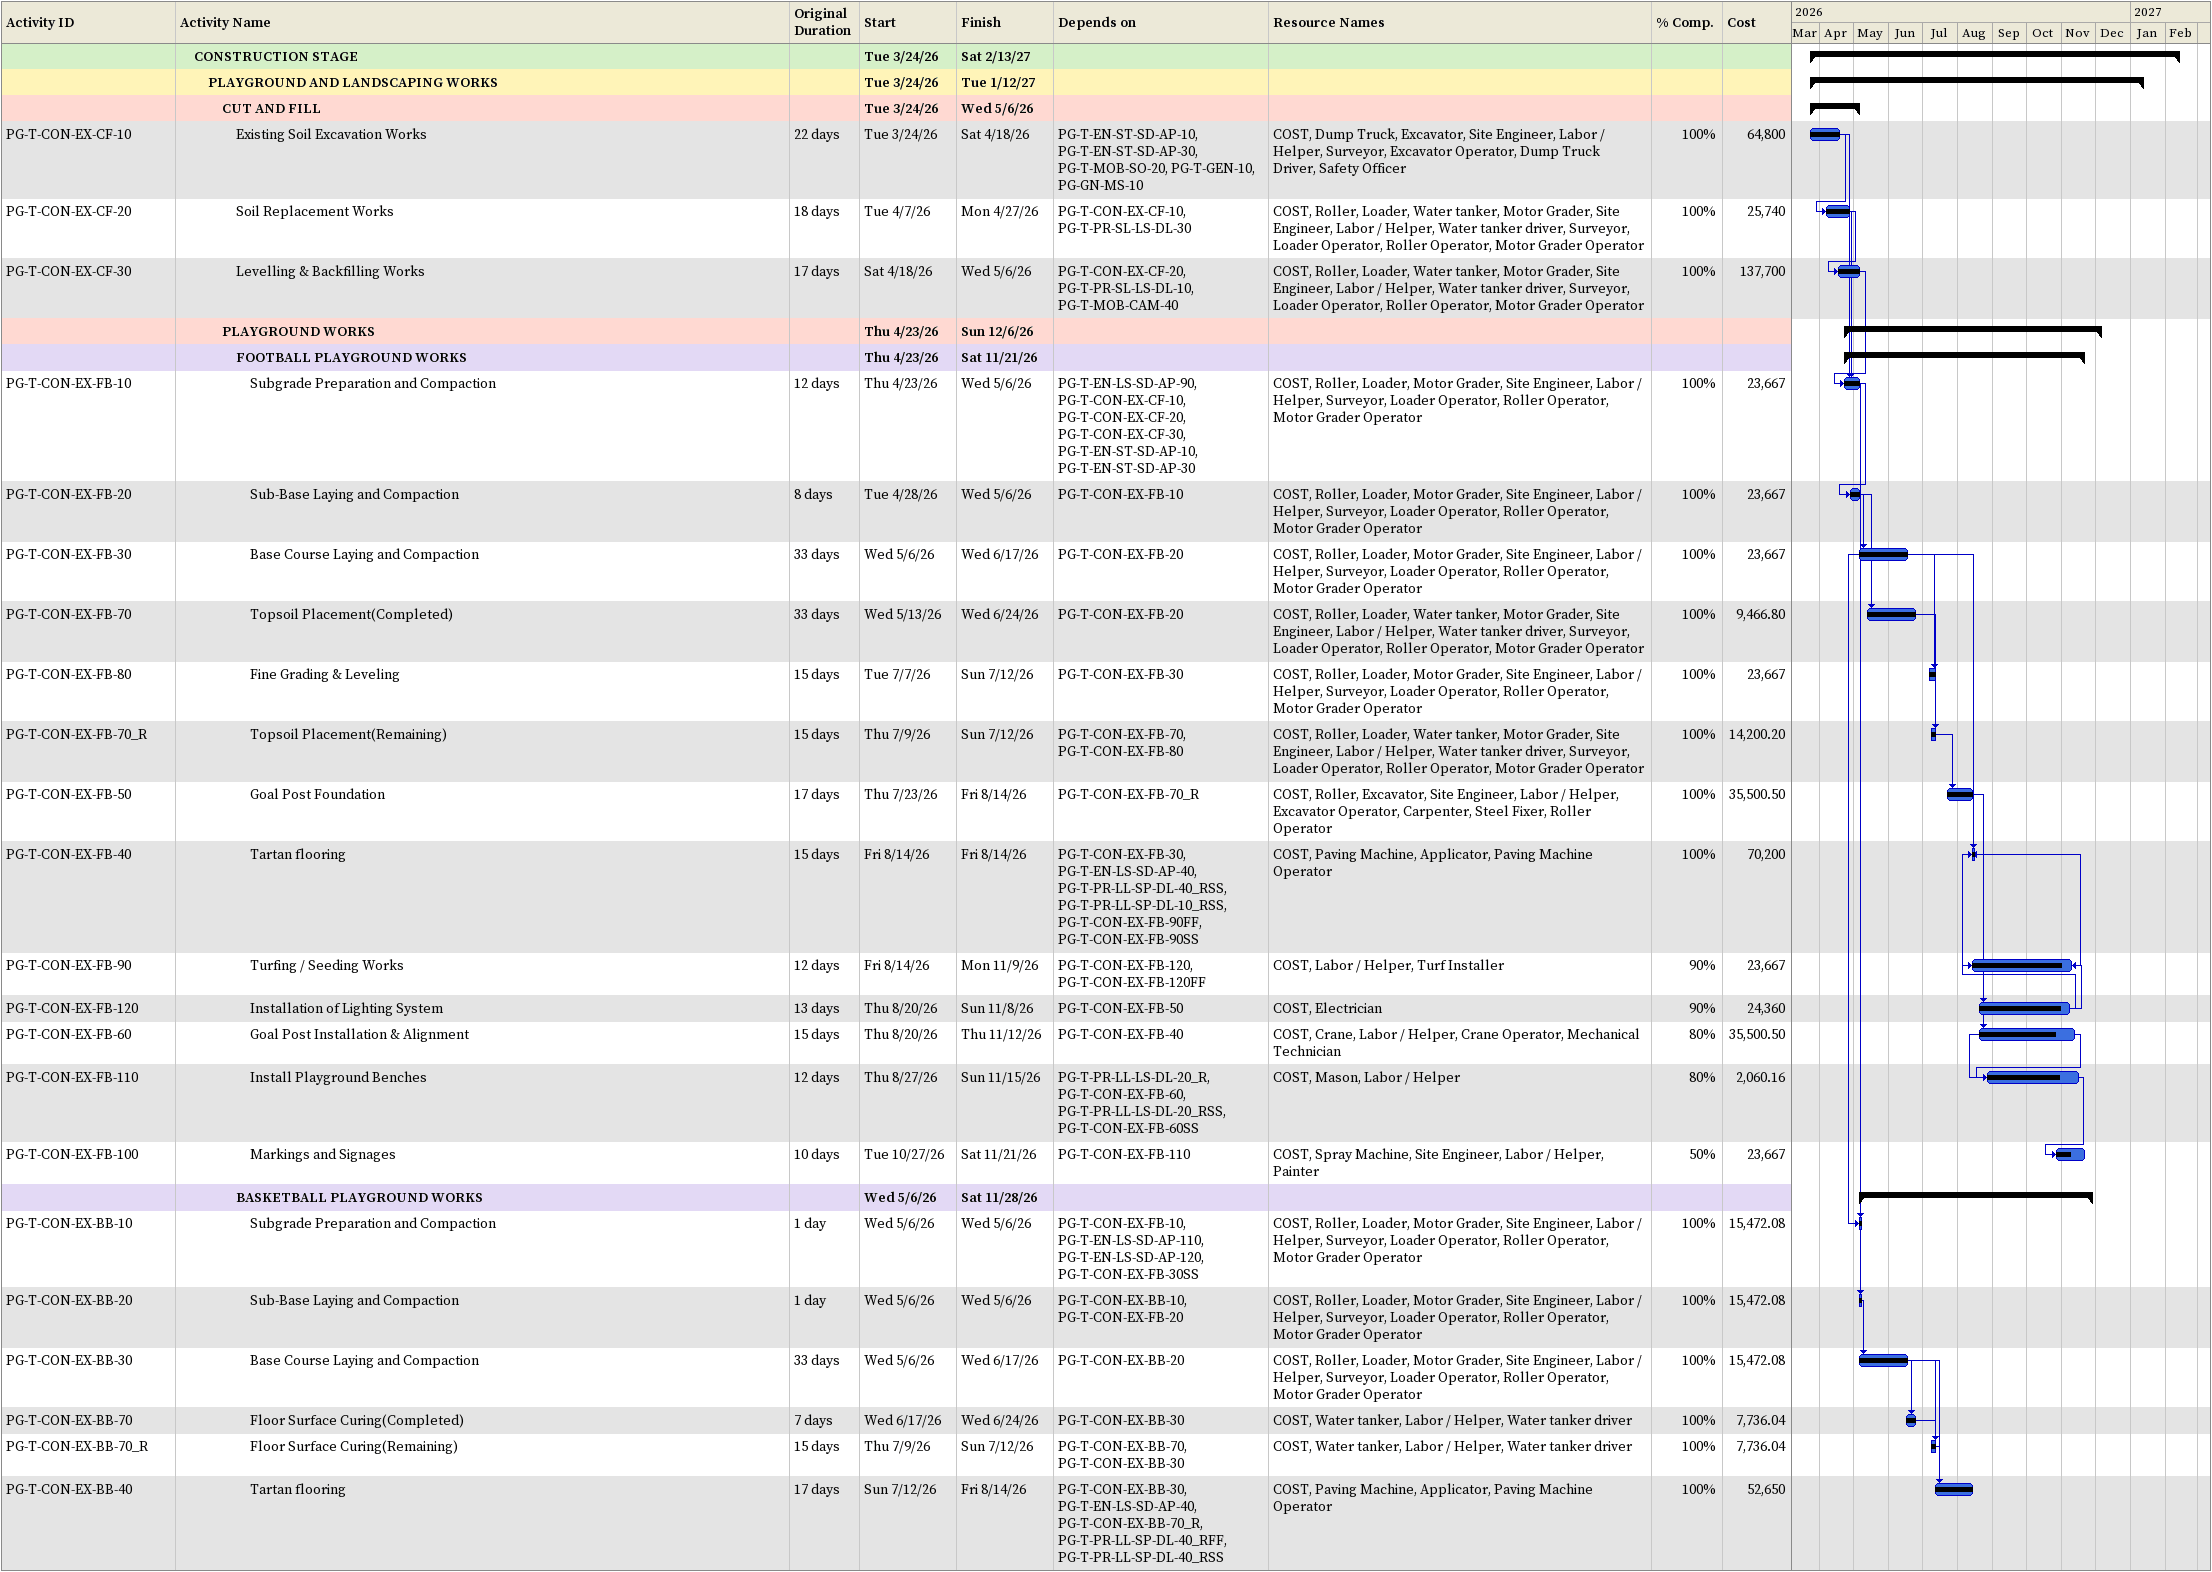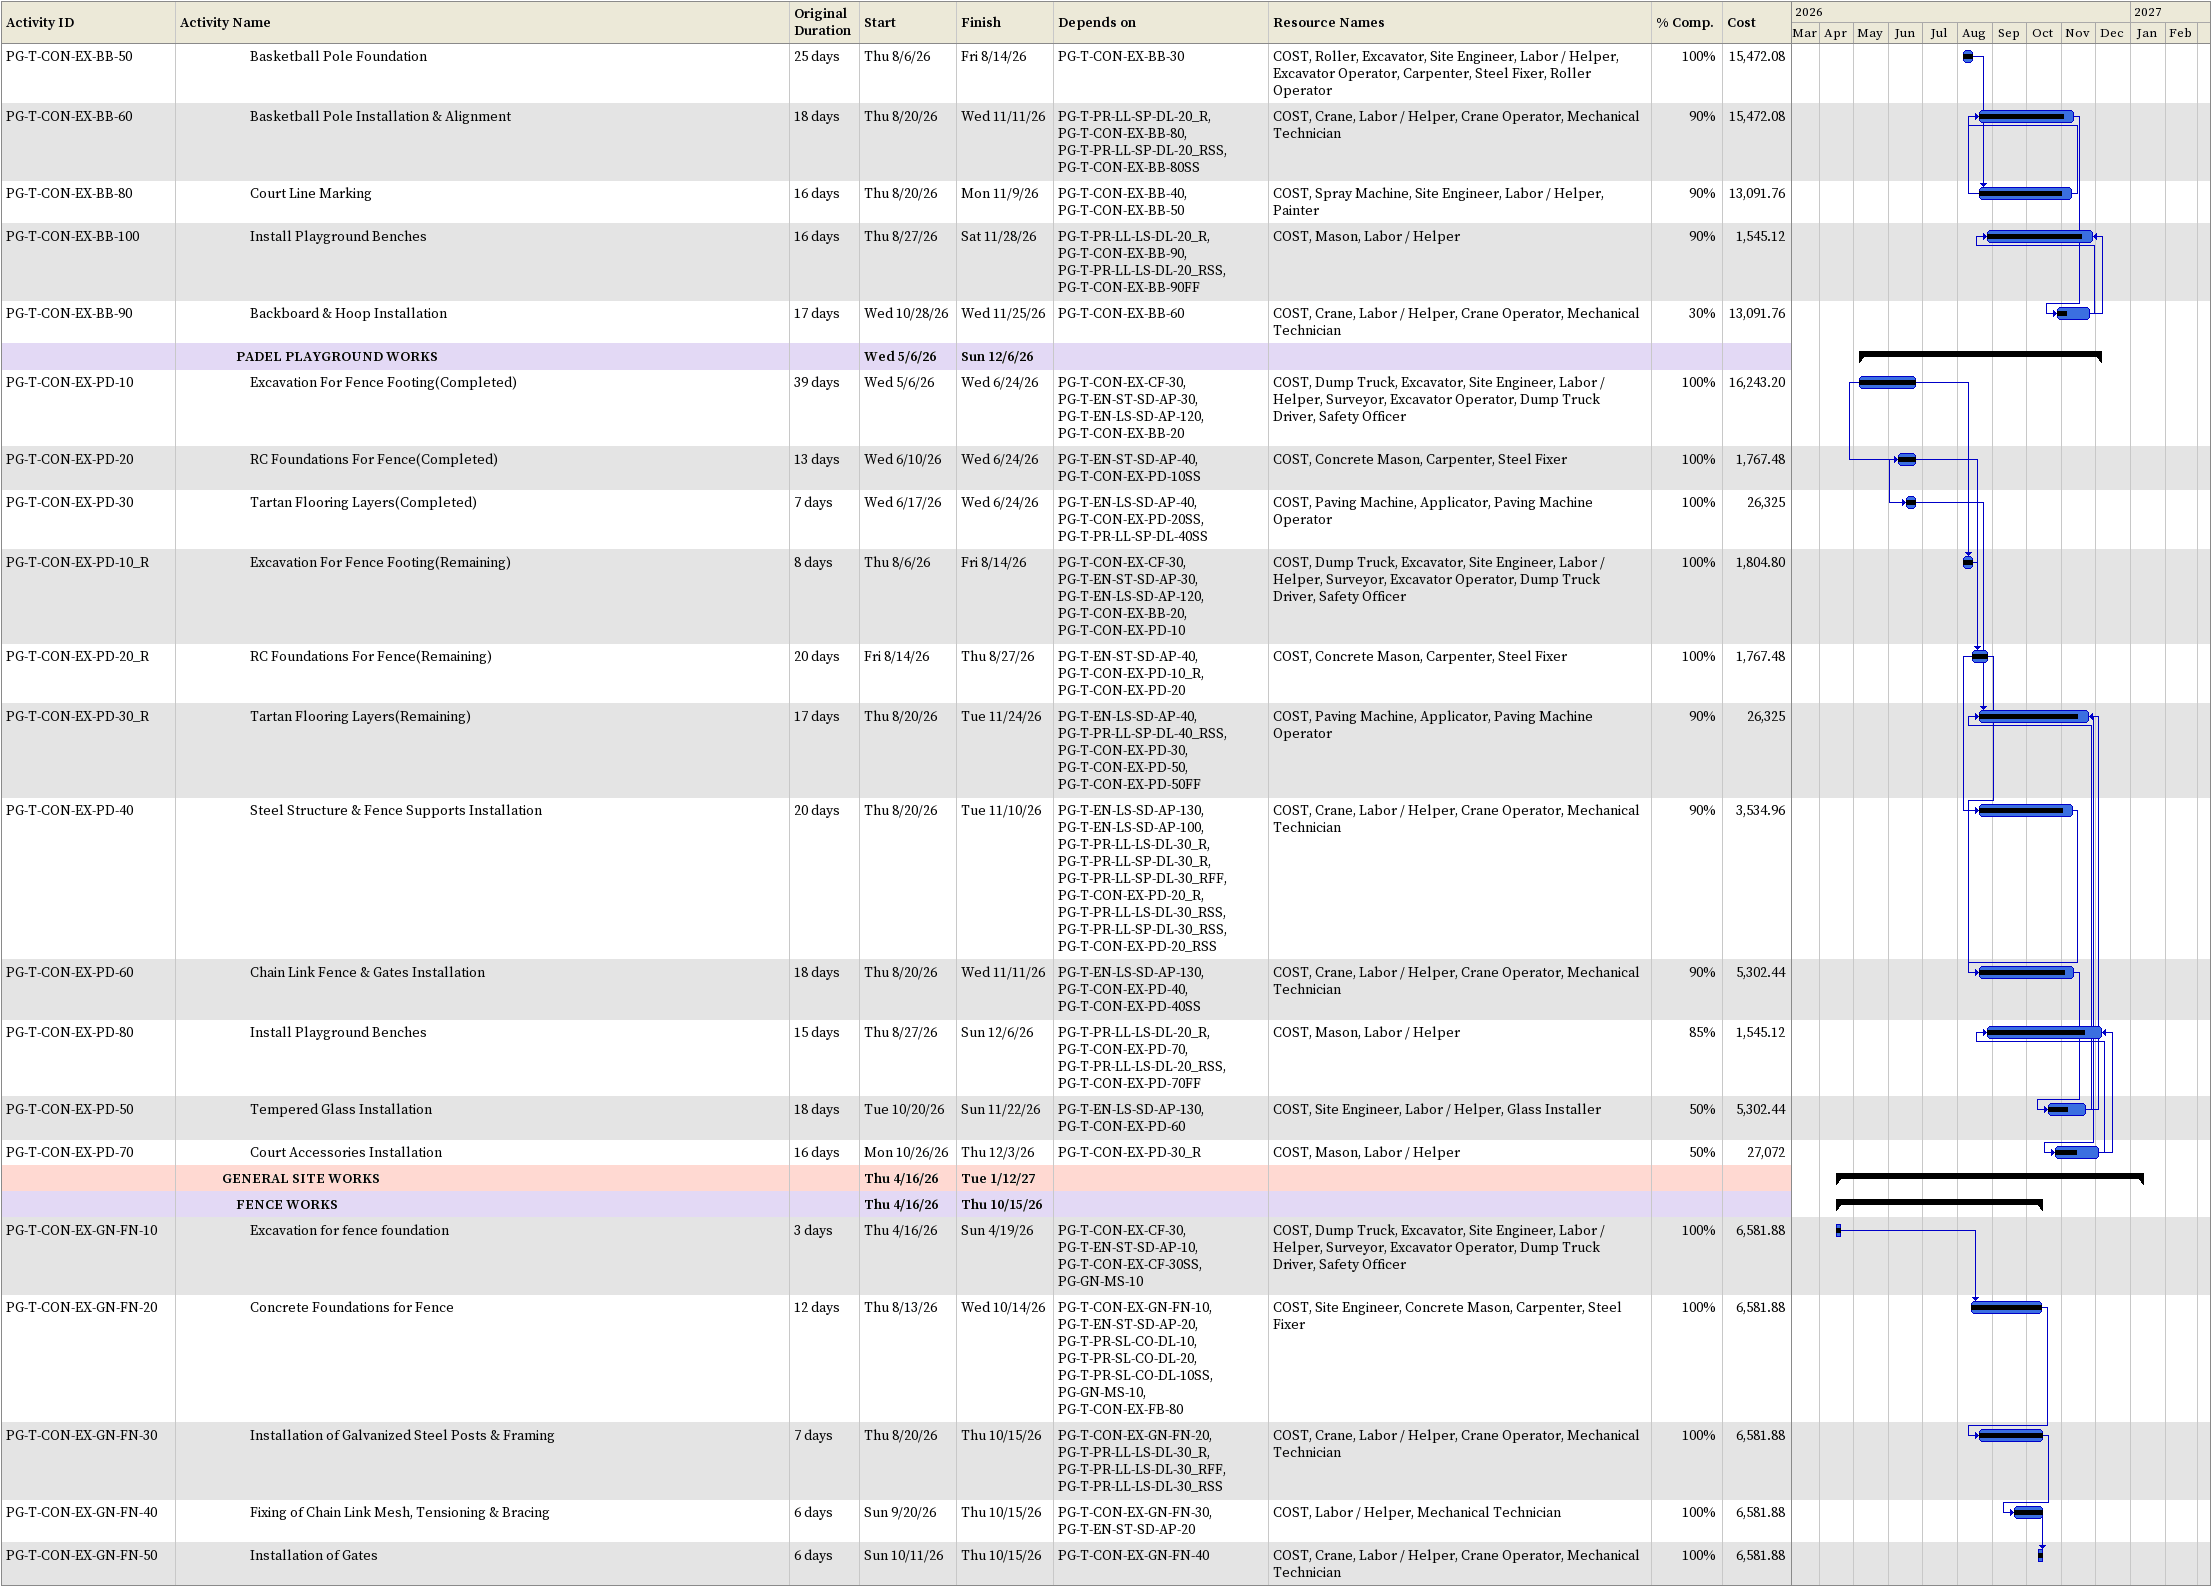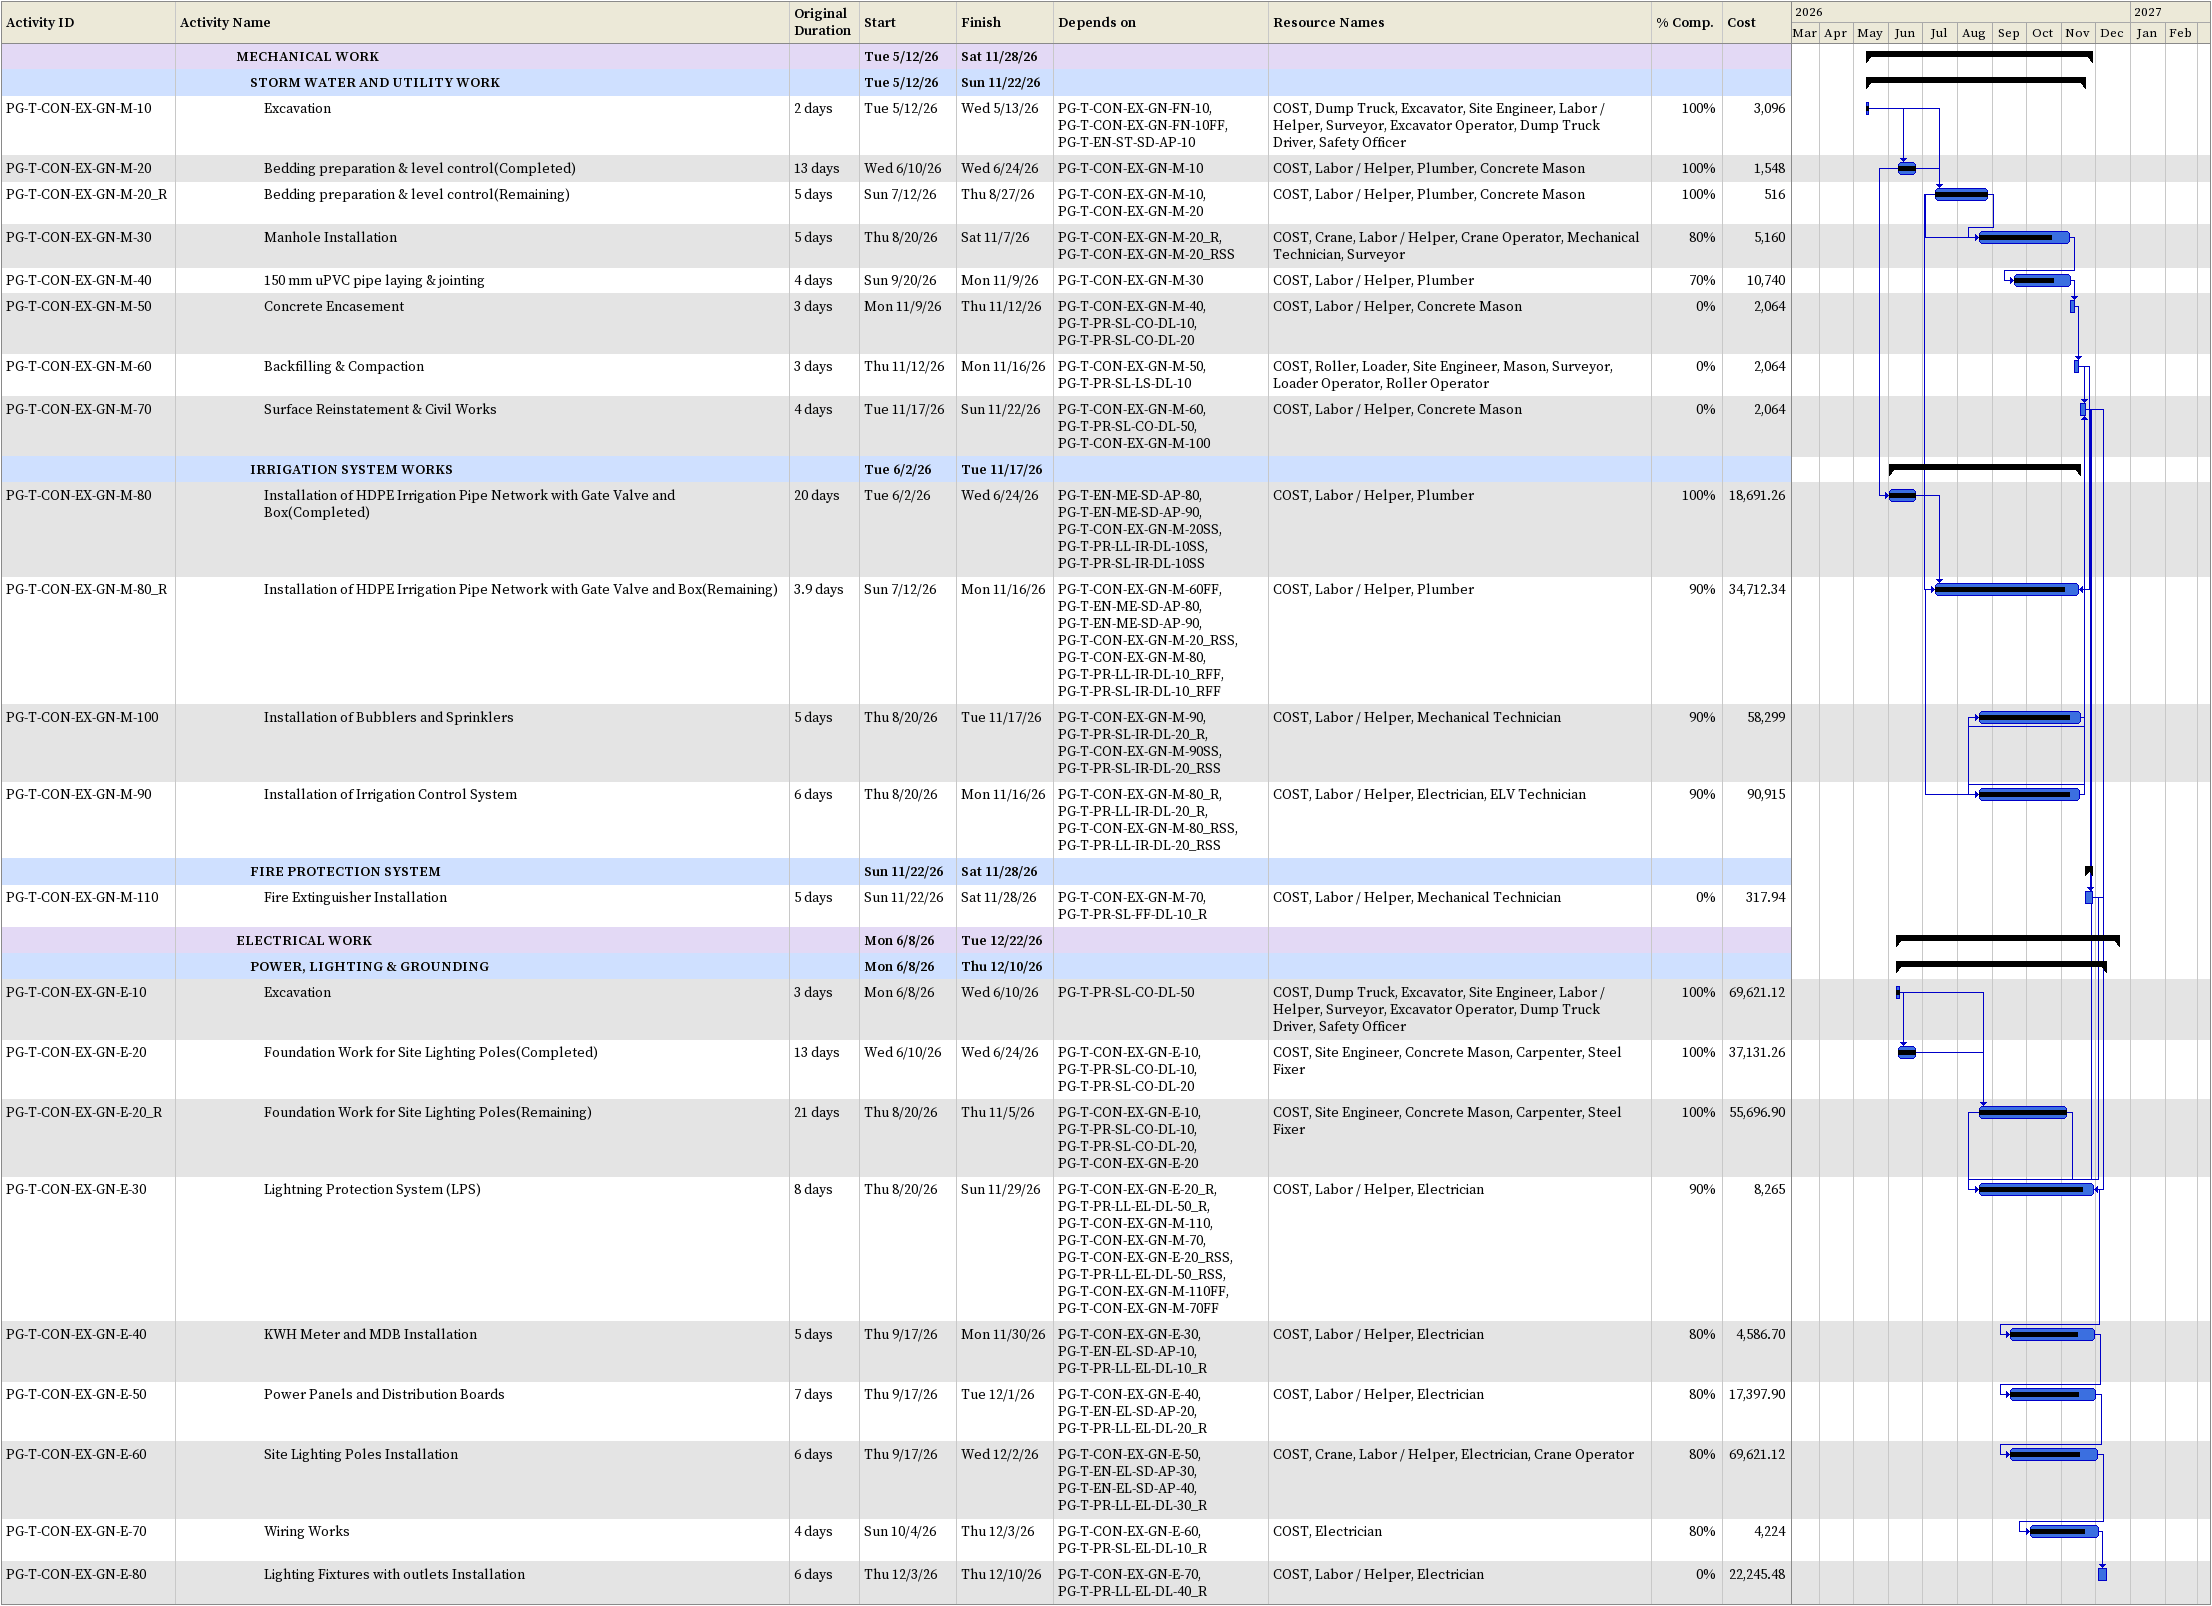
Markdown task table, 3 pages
| ID | Level | Task | Original duration | Start | Finish | Predecessors | Resources | % complete | Cost |
|---|---|---|---|---|---|---|---|---|---|
|  | 2 | **CONSTRUCTION STAGE** |  | 2026-03-24 | 2027-02-13 |  |  |  |  |
|  | 3 | **PLAYGROUND AND LANDSCAPING WORKS** |  | 2026-03-24 | 2027-01-12 |  |  |  |  |
|  | 4 | **CUT AND FILL** |  | 2026-03-24 | 2026-05-06 |  |  |  |  |
| PG-T-CON-EX-CF-10 | 5 | Existing Soil Excavation Works | 22d | 2026-03-24 | 2026-04-18 | PG-T-EN-ST-SD-AP-10, PG-T-EN-ST-SD-AP-30, PG-T-MOB-SO-20, PG-T-GEN-10, PG-GN-MS-10 | COST, Dump Truck, Excavator, Site Engineer, Labor / Helper, Surveyor, Excavator Operator, Dump Truck Driver, Safety Officer | 100 | 64800 |
| PG-T-CON-EX-CF-20 | 5 | Soil Replacement Works | 18d | 2026-04-07 | 2026-04-27 | PG-T-CON-EX-CF-10, PG-T-PR-SL-LS-DL-30 | COST, Roller, Loader, Water tanker, Motor Grader, Site Engineer, Labor / Helper, Water tanker driver, Surveyor, Loader Operator, Roller Operator, Motor Grader Operator | 100 | 25740 |
| PG-T-CON-EX-CF-30 | 5 | Levelling & Backfilling Works | 17d | 2026-04-18 | 2026-05-06 | PG-T-CON-EX-CF-20, PG-T-PR-SL-LS-DL-10, PG-T-MOB-CAM-40 | COST, Roller, Loader, Water tanker, Motor Grader, Site Engineer, Labor / Helper, Water tanker driver, Surveyor, Loader Operator, Roller Operator, Motor Grader Operator | 100 | 137700 |
|  | 4 | **PLAYGROUND WORKS** |  | 2026-04-23 | 2026-12-06 |  |  |  |  |
|  | 5 | **FOOTBALL PLAYGROUND WORKS** |  | 2026-04-23 | 2026-11-21 |  |  |  |  |
| PG-T-CON-EX-FB-10 | 6 | Subgrade Preparation and Compaction | 12d | 2026-04-23 | 2026-05-06 | PG-T-EN-LS-SD-AP-90, PG-T-CON-EX-CF-10, PG-T-CON-EX-CF-20, PG-T-CON-EX-CF-30, PG-T-EN-ST-SD-AP-10, PG-T-EN-ST-SD-AP-30 | COST, Roller, Loader, Motor Grader, Site Engineer, Labor / Helper, Surveyor, Loader Operator, Roller Operator, Motor Grader Operator | 100 | 23667 |
| PG-T-CON-EX-FB-20 | 6 | Sub-Base Laying and Compaction | 8d | 2026-04-28 | 2026-05-06 | PG-T-CON-EX-FB-10 | COST, Roller, Loader, Motor Grader, Site Engineer, Labor / Helper, Surveyor, Loader Operator, Roller Operator, Motor Grader Operator | 100 | 23667 |
| PG-T-CON-EX-FB-30 | 6 | Base Course Laying and Compaction | 33d | 2026-05-06 | 2026-06-17 | PG-T-CON-EX-FB-20 | COST, Roller, Loader, Motor Grader, Site Engineer, Labor / Helper, Surveyor, Loader Operator, Roller Operator, Motor Grader Operator | 100 | 23667 |
| PG-T-CON-EX-FB-70 | 6 | Topsoil Placement(Completed) | 33d | 2026-05-13 | 2026-06-24 | PG-T-CON-EX-FB-20 | COST, Roller, Loader, Water tanker, Motor Grader, Site Engineer, Labor / Helper, Water tanker driver, Surveyor, Loader Operator, Roller Operator, Motor Grader Operator | 100 | 9466.80 |
| PG-T-CON-EX-FB-80 | 6 | Fine Grading & Leveling | 15d | 2026-07-07 | 2026-07-12 | PG-T-CON-EX-FB-30 | COST, Roller, Loader, Motor Grader, Site Engineer, Labor / Helper, Surveyor, Loader Operator, Roller Operator, Motor Grader Operator | 100 | 23667 |
| PG-T-CON-EX-FB-70_R | 6 | Topsoil Placement(Remaining) | 15d | 2026-07-09 | 2026-07-12 | PG-T-CON-EX-FB-70, PG-T-CON-EX-FB-80 | COST, Roller, Loader, Water tanker, Motor Grader, Site Engineer, Labor / Helper, Water tanker driver, Surveyor, Loader Operator, Roller Operator, Motor Grader Operator | 100 | 14200.20 |
| PG-T-CON-EX-FB-50 | 6 | Goal Post Foundation | 17d | 2026-07-23 | 2026-08-14 | PG-T-CON-EX-FB-70_R | COST, Roller, Excavator, Site Engineer, Labor / Helper, Excavator Operator, Carpenter, Steel Fixer, Roller Operator | 100 | 35500.50 |
| PG-T-CON-EX-FB-40 | 6 | Tartan flooring | 15d | 2026-08-14 | 2026-08-14 | PG-T-CON-EX-FB-30, PG-T-EN-LS-SD-AP-40, PG-T-PR-LL-SP-DL-40_RSS, PG-T-PR-LL-SP-DL-10_RSS, PG-T-CON-EX-FB-90FF, PG-T-CON-EX-FB-90SS | COST, Paving Machine, Applicator, Paving Machine Operator | 100 | 70200 |
| PG-T-CON-EX-FB-90 | 6 | Turfing / Seeding Works | 12d | 2026-08-14 | 2026-11-09 | PG-T-CON-EX-FB-120, PG-T-CON-EX-FB-120FF | COST, Labor / Helper, Turf Installer | 90 | 23667 |
| PG-T-CON-EX-FB-120 | 6 | Installation of Lighting System | 13d | 2026-08-20 | 2026-11-08 | PG-T-CON-EX-FB-50 | COST, Electrician | 90 | 24360 |
| PG-T-CON-EX-FB-60 | 6 | Goal Post Installation & Alignment | 15d | 2026-08-20 | 2026-11-12 | PG-T-CON-EX-FB-40 | COST, Crane, Labor / Helper, Crane Operator, Mechanical Technician | 80 | 35500.50 |
| PG-T-CON-EX-FB-110 | 6 | Install Playground Benches | 12d | 2026-08-27 | 2026-11-15 | PG-T-PR-LL-LS-DL-20_R, PG-T-CON-EX-FB-60, PG-T-PR-LL-LS-DL-20_RSS, PG-T-CON-EX-FB-60SS | COST, Mason, Labor / Helper | 80 | 2060.16 |
| PG-T-CON-EX-FB-100 | 6 | Markings and Signages | 10d | 2026-10-27 | 2026-11-21 | PG-T-CON-EX-FB-110 | COST, Spray Machine, Site Engineer, Labor / Helper, Painter | 50 | 23667 |
|  | 5 | **BASKETBALL PLAYGROUND WORKS** |  | 2026-05-06 | 2026-11-28 |  |  |  |  |
| PG-T-CON-EX-BB-10 | 6 | Subgrade Preparation and Compaction | 1d | 2026-05-06 | 2026-05-06 | PG-T-CON-EX-FB-10, PG-T-EN-LS-SD-AP-110, PG-T-EN-LS-SD-AP-120, PG-T-CON-EX-FB-30SS | COST, Roller, Loader, Motor Grader, Site Engineer, Labor / Helper, Surveyor, Loader Operator, Roller Operator, Motor Grader Operator | 100 | 15472.08 |
| PG-T-CON-EX-BB-20 | 6 | Sub-Base Laying and Compaction | 1d | 2026-05-06 | 2026-05-06 | PG-T-CON-EX-BB-10, PG-T-CON-EX-FB-20 | COST, Roller, Loader, Motor Grader, Site Engineer, Labor / Helper, Surveyor, Loader Operator, Roller Operator, Motor Grader Operator | 100 | 15472.08 |
| PG-T-CON-EX-BB-30 | 6 | Base Course Laying and Compaction | 33d | 2026-05-06 | 2026-06-17 | PG-T-CON-EX-BB-20 | COST, Roller, Loader, Motor Grader, Site Engineer, Labor / Helper, Surveyor, Loader Operator, Roller Operator, Motor Grader Operator | 100 | 15472.08 |
| PG-T-CON-EX-BB-70 | 6 | Floor Surface Curing(Completed) | 7d | 2026-06-17 | 2026-06-24 | PG-T-CON-EX-BB-30 | COST, Water tanker, Labor / Helper, Water tanker driver | 100 | 7736.04 |
| PG-T-CON-EX-BB-70_R | 6 | Floor Surface Curing(Remaining) | 15d | 2026-07-09 | 2026-07-12 | PG-T-CON-EX-BB-70, PG-T-CON-EX-BB-30 | COST, Water tanker, Labor / Helper, Water tanker driver | 100 | 7736.04 |
| PG-T-CON-EX-BB-40 | 6 | Tartan flooring | 17d | 2026-07-12 | 2026-08-14 | PG-T-CON-EX-BB-30, PG-T-EN-LS-SD-AP-40, PG-T-CON-EX-BB-70_R, PG-T-PR-LL-SP-DL-40_RFF, PG-T-PR-LL-SP-DL-40_RSS | COST, Paving Machine, Applicator, Paving Machine Operator | 100 | 52650 |
| PG-T-CON-EX-BB-50 | 6 | Basketball Pole Foundation | 25d | 2026-08-06 | 2026-08-14 | PG-T-CON-EX-BB-30 | COST, Roller, Excavator, Site Engineer, Labor / Helper, Excavator Operator, Carpenter, Steel Fixer, Roller Operator | 100 | 15472.08 |
| PG-T-CON-EX-BB-60 | 6 | Basketball Pole Installation & Alignment | 18d | 2026-08-20 | 2026-11-11 | PG-T-PR-LL-SP-DL-20_R, PG-T-CON-EX-BB-80, PG-T-PR-LL-SP-DL-20_RSS, PG-T-CON-EX-BB-80SS | COST, Crane, Labor / Helper, Crane Operator, Mechanical Technician | 90 | 15472.08 |
| PG-T-CON-EX-BB-80 | 6 | Court Line Marking | 16d | 2026-08-20 | 2026-11-09 | PG-T-CON-EX-BB-40, PG-T-CON-EX-BB-50 | COST, Spray Machine, Site Engineer, Labor / Helper, Painter | 90 | 13091.76 |
| PG-T-CON-EX-BB-100 | 6 | Install Playground Benches | 16d | 2026-08-27 | 2026-11-28 | PG-T-PR-LL-LS-DL-20_R, PG-T-CON-EX-BB-90, PG-T-PR-LL-LS-DL-20_RSS, PG-T-CON-EX-BB-90FF | COST, Mason, Labor / Helper | 90 | 1545.12 |
| PG-T-CON-EX-BB-90 | 6 | Backboard & Hoop Installation | 17d | 2026-10-28 | 2026-11-25 | PG-T-CON-EX-BB-60 | COST, Crane, Labor / Helper, Crane Operator, Mechanical Technician | 30 | 13091.76 |
|  | 5 | **PADEL PLAYGROUND WORKS** |  | 2026-05-06 | 2026-12-06 |  |  |  |  |
| PG-T-CON-EX-PD-10 | 6 | Excavation For Fence Footing(Completed) | 39d | 2026-05-06 | 2026-06-24 | PG-T-CON-EX-CF-30, PG-T-EN-ST-SD-AP-30, PG-T-EN-LS-SD-AP-120, PG-T-CON-EX-BB-20 | COST, Dump Truck, Excavator, Site Engineer, Labor / Helper, Surveyor, Excavator Operator, Dump Truck Driver, Safety Officer | 100 | 16243.20 |
| PG-T-CON-EX-PD-20 | 6 | RC Foundations For Fence(Completed) | 13d | 2026-06-10 | 2026-06-24 | PG-T-EN-ST-SD-AP-40, PG-T-CON-EX-PD-10SS | COST, Concrete Mason, Carpenter, Steel Fixer | 100 | 1767.48 |
| PG-T-CON-EX-PD-30 | 6 | Tartan Flooring Layers(Completed) | 7d | 2026-06-17 | 2026-06-24 | PG-T-EN-LS-SD-AP-40, PG-T-CON-EX-PD-20SS, PG-T-PR-LL-SP-DL-40SS | COST, Paving Machine, Applicator, Paving Machine Operator | 100 | 26325 |
| PG-T-CON-EX-PD-10_R | 6 | Excavation For Fence Footing(Remaining) | 8d | 2026-08-06 | 2026-08-14 | PG-T-CON-EX-CF-30, PG-T-EN-ST-SD-AP-30, PG-T-EN-LS-SD-AP-120, PG-T-CON-EX-BB-20, PG-T-CON-EX-PD-10 | COST, Dump Truck, Excavator, Site Engineer, Labor / Helper, Surveyor, Excavator Operator, Dump Truck Driver, Safety Officer | 100 | 1804.80 |
| PG-T-CON-EX-PD-20_R | 6 | RC Foundations For Fence(Remaining) | 20d | 2026-08-14 | 2026-08-27 | PG-T-EN-ST-SD-AP-40, PG-T-CON-EX-PD-10_R, PG-T-CON-EX-PD-20 | COST, Concrete Mason, Carpenter, Steel Fixer | 100 | 1767.48 |
| PG-T-CON-EX-PD-30_R | 6 | Tartan Flooring Layers(Remaining) | 17d | 2026-08-20 | 2026-11-24 | PG-T-EN-LS-SD-AP-40, PG-T-PR-LL-SP-DL-40_RSS, PG-T-CON-EX-PD-30, PG-T-CON-EX-PD-50, PG-T-CON-EX-PD-50FF | COST, Paving Machine, Applicator, Paving Machine Operator | 90 | 26325 |
| PG-T-CON-EX-PD-40 | 6 | Steel Structure & Fence Supports Installation | 20d | 2026-08-20 | 2026-11-10 | PG-T-EN-LS-SD-AP-130, PG-T-EN-LS-SD-AP-100, PG-T-PR-LL-LS-DL-30_R, PG-T-PR-LL-SP-DL-30_R, PG-T-PR-LL-SP-DL-30_RFF, PG-T-CON-EX-PD-20_R, PG-T-PR-LL-LS-DL-30_RSS, PG-T-PR-LL-SP-DL-30_RSS, PG-T-CON-EX-PD-20_RSS | COST, Crane, Labor / Helper, Crane Operator, Mechanical Technician | 90 | 3534.96 |
| PG-T-CON-EX-PD-60 | 6 | Chain Link Fence & Gates Installation | 18d | 2026-08-20 | 2026-11-11 | PG-T-EN-LS-SD-AP-130, PG-T-CON-EX-PD-40, PG-T-CON-EX-PD-40SS | COST, Crane, Labor / Helper, Crane Operator, Mechanical Technician | 90 | 5302.44 |
| PG-T-CON-EX-PD-80 | 6 | Install Playground Benches | 15d | 2026-08-27 | 2026-12-06 | PG-T-PR-LL-LS-DL-20_R, PG-T-CON-EX-PD-70, PG-T-PR-LL-LS-DL-20_RSS, PG-T-CON-EX-PD-70FF | COST, Mason, Labor / Helper | 85 | 1545.12 |
| PG-T-CON-EX-PD-50 | 6 | Tempered Glass Installation | 18d | 2026-10-20 | 2026-11-22 | PG-T-EN-LS-SD-AP-130, PG-T-CON-EX-PD-60 | COST, Site Engineer, Labor / Helper, Glass Installer | 50 | 5302.44 |
| PG-T-CON-EX-PD-70 | 6 | Court Accessories Installation | 16d | 2026-10-26 | 2026-12-03 | PG-T-CON-EX-PD-30_R | COST, Mason, Labor / Helper | 50 | 27072 |
|  | 4 | **GENERAL SITE WORKS** |  | 2026-04-16 | 2027-01-12 |  |  |  |  |
|  | 5 | **FENCE WORKS** |  | 2026-04-16 | 2026-10-15 |  |  |  |  |
| PG-T-CON-EX-GN-FN-10 | 6 | Excavation for fence foundation | 3d | 2026-04-16 | 2026-04-19 | PG-T-CON-EX-CF-30, PG-T-EN-ST-SD-AP-10, PG-T-CON-EX-CF-30SS, PG-GN-MS-10 | COST, Dump Truck, Excavator, Site Engineer, Labor / Helper, Surveyor, Excavator Operator, Dump Truck Driver, Safety Officer | 100 | 6581.88 |
| PG-T-CON-EX-GN-FN-20 | 6 | Concrete Foundations for Fence | 12d | 2026-08-13 | 2026-10-14 | PG-T-CON-EX-GN-FN-10, PG-T-EN-ST-SD-AP-20, PG-T-PR-SL-CO-DL-10, PG-T-PR-SL-CO-DL-20, PG-T-PR-SL-CO-DL-10SS, PG-GN-MS-10, PG-T-CON-EX-FB-80 | COST, Site Engineer, Concrete Mason, Carpenter, Steel Fixer | 100 | 6581.88 |
| PG-T-CON-EX-GN-FN-30 | 6 | Installation of Galvanized Steel Posts & Framing | 7d | 2026-08-20 | 2026-10-15 | PG-T-CON-EX-GN-FN-20, PG-T-PR-LL-LS-DL-30_R, PG-T-PR-LL-LS-DL-30_RFF, PG-T-PR-LL-LS-DL-30_RSS | COST, Crane, Labor / Helper, Crane Operator, Mechanical Technician | 100 | 6581.88 |
| PG-T-CON-EX-GN-FN-40 | 6 | Fixing of Chain Link Mesh, Tensioning & Bracing | 6d | 2026-09-20 | 2026-10-15 | PG-T-CON-EX-GN-FN-30, PG-T-EN-ST-SD-AP-20 | COST, Labor / Helper, Mechanical Technician | 100 | 6581.88 |
| PG-T-CON-EX-GN-FN-50 | 6 | Installation of Gates | 6d | 2026-10-11 | 2026-10-15 | PG-T-CON-EX-GN-FN-40 | COST, Crane, Labor / Helper, Crane Operator, Mechanical Technician | 100 | 6581.88 |
|  | 5 | **MECHANICAL WORK** |  | 2026-05-12 | 2026-11-28 |  |  |  |  |
|  | 6 | **STORM WATER AND UTILITY WORK** |  | 2026-05-12 | 2026-11-22 |  |  |  |  |
| PG-T-CON-EX-GN-M-10 | 7 | Excavation | 2d | 2026-05-12 | 2026-05-13 | PG-T-CON-EX-GN-FN-10, PG-T-CON-EX-GN-FN-10FF, PG-T-EN-ST-SD-AP-10 | COST, Dump Truck, Excavator, Site Engineer, Labor / Helper, Surveyor, Excavator Operator, Dump Truck Driver, Safety Officer | 100 | 3096 |
| PG-T-CON-EX-GN-M-20 | 7 | Bedding preparation & level control(Completed) | 13d | 2026-06-10 | 2026-06-24 | PG-T-CON-EX-GN-M-10 | COST, Labor / Helper, Plumber, Concrete Mason | 100 | 1548 |
| PG-T-CON-EX-GN-M-20_R | 7 | Bedding preparation & level control(Remaining) | 5d | 2026-07-12 | 2026-08-27 | PG-T-CON-EX-GN-M-10, PG-T-CON-EX-GN-M-20 | COST, Labor / Helper, Plumber, Concrete Mason | 100 | 516 |
| PG-T-CON-EX-GN-M-30 | 7 | Manhole Installation | 5d | 2026-08-20 | 2026-11-07 | PG-T-CON-EX-GN-M-20_R, PG-T-CON-EX-GN-M-20_RSS | COST, Crane, Labor / Helper, Crane Operator, Mechanical Technician, Surveyor | 80 | 5160 |
| PG-T-CON-EX-GN-M-40 | 7 | 150 mm uPVC pipe laying & jointing | 4d | 2026-09-20 | 2026-11-09 | PG-T-CON-EX-GN-M-30 | COST, Labor / Helper, Plumber | 70 | 10740 |
| PG-T-CON-EX-GN-M-50 | 7 | Concrete Encasement | 3d | 2026-11-09 | 2026-11-12 | PG-T-CON-EX-GN-M-40, PG-T-PR-SL-CO-DL-10, PG-T-PR-SL-CO-DL-20 | COST, Labor / Helper, Concrete Mason | 0 | 2064 |
| PG-T-CON-EX-GN-M-60 | 7 | Backfilling & Compaction | 3d | 2026-11-12 | 2026-11-16 | PG-T-CON-EX-GN-M-50, PG-T-PR-SL-LS-DL-10 | COST, Roller, Loader, Site Engineer, Mason, Surveyor, Loader Operator, Roller Operator | 0 | 2064 |
| PG-T-CON-EX-GN-M-70 | 7 | Surface Reinstatement & Civil Works | 4d | 2026-11-17 | 2026-11-22 | PG-T-CON-EX-GN-M-60, PG-T-PR-SL-CO-DL-50, PG-T-CON-EX-GN-M-100 | COST, Labor / Helper, Concrete Mason | 0 | 2064 |
|  | 6 | **IRRIGATION SYSTEM WORKS** |  | 2026-06-02 | 2026-11-17 |  |  |  |  |
| PG-T-CON-EX-GN-M-80 | 7 | Installation of HDPE Irrigation Pipe Network with Gate Valve and Box(Completed) | 20d | 2026-06-02 | 2026-06-24 | PG-T-EN-ME-SD-AP-80, PG-T-EN-ME-SD-AP-90, PG-T-CON-EX-GN-M-20SS, PG-T-PR-LL-IR-DL-10SS, PG-T-PR-SL-IR-DL-10SS | COST, Labor / Helper, Plumber | 100 | 18691.26 |
| PG-T-CON-EX-GN-M-80_R | 7 | Installation of HDPE Irrigation Pipe Network with Gate Valve and Box(Remaining) | 3.9d | 2026-07-12 | 2026-11-16 | PG-T-CON-EX-GN-M-60FF, PG-T-EN-ME-SD-AP-80, PG-T-EN-ME-SD-AP-90, PG-T-CON-EX-GN-M-20_RSS, PG-T-CON-EX-GN-M-80, PG-T-PR-LL-IR-DL-10_RFF, PG-T-PR-SL-IR-DL-10_RFF | COST, Labor / Helper, Plumber | 90 | 34712.34 |
| PG-T-CON-EX-GN-M-100 | 7 | Installation of Bubblers and Sprinklers | 5d | 2026-08-20 | 2026-11-17 | PG-T-CON-EX-GN-M-90, PG-T-PR-SL-IR-DL-20_R, PG-T-CON-EX-GN-M-90SS, PG-T-PR-SL-IR-DL-20_RSS | COST, Labor / Helper, Mechanical Technician | 90 | 58299 |
| PG-T-CON-EX-GN-M-90 | 7 | Installation of Irrigation Control System | 6d | 2026-08-20 | 2026-11-16 | PG-T-CON-EX-GN-M-80_R, PG-T-PR-LL-IR-DL-20_R, PG-T-CON-EX-GN-M-80_RSS, PG-T-PR-LL-IR-DL-20_RSS | COST, Labor / Helper, Electrician, ELV Technician | 90 | 90915 |
|  | 6 | **FIRE PROTECTION SYSTEM** |  | 2026-11-22 | 2026-11-28 |  |  |  |  |
| PG-T-CON-EX-GN-M-110 | 7 | Fire Extinguisher Installation | 5d | 2026-11-22 | 2026-11-28 | PG-T-CON-EX-GN-M-70, PG-T-PR-SL-FF-DL-10_R | COST, Labor / Helper, Mechanical Technician | 0 | 317.94 |
|  | 5 | **ELECTRICAL WORK** |  | 2026-06-08 | 2026-12-22 |  |  |  |  |
|  | 6 | **POWER, LIGHTING & GROUNDING** |  | 2026-06-08 | 2026-12-10 |  |  |  |  |
| PG-T-CON-EX-GN-E-10 | 7 | Excavation | 3d | 2026-06-08 | 2026-06-10 | PG-T-PR-SL-CO-DL-50 | COST, Dump Truck, Excavator, Site Engineer, Labor / Helper, Surveyor, Excavator Operator, Dump Truck Driver, Safety Officer | 100 | 69621.12 |
| PG-T-CON-EX-GN-E-20 | 7 | Foundation Work for Site Lighting Poles(Completed) | 13d | 2026-06-10 | 2026-06-24 | PG-T-CON-EX-GN-E-10, PG-T-PR-SL-CO-DL-10, PG-T-PR-SL-CO-DL-20 | COST, Site Engineer, Concrete Mason, Carpenter, Steel Fixer | 100 | 37131.26 |
| PG-T-CON-EX-GN-E-20_R | 7 | Foundation Work for Site Lighting Poles(Remaining) | 21d | 2026-08-20 | 2026-11-05 | PG-T-CON-EX-GN-E-10, PG-T-PR-SL-CO-DL-10, PG-T-PR-SL-CO-DL-20, PG-T-CON-EX-GN-E-20 | COST, Site Engineer, Concrete Mason, Carpenter, Steel Fixer | 100 | 55696.90 |
| PG-T-CON-EX-GN-E-30 | 7 | Lightning Protection System (LPS) | 8d | 2026-08-20 | 2026-11-29 | PG-T-CON-EX-GN-E-20_R, PG-T-PR-LL-EL-DL-50_R, PG-T-CON-EX-GN-M-110, PG-T-CON-EX-GN-M-70, PG-T-CON-EX-GN-E-20_RSS, PG-T-PR-LL-EL-DL-50_RSS, PG-T-CON-EX-GN-M-110FF, PG-T-CON-EX-GN-M-70FF | COST, Labor / Helper, Electrician | 90 | 8265 |
| PG-T-CON-EX-GN-E-40 | 7 | KWH Meter and MDB Installation | 5d | 2026-09-17 | 2026-11-30 | PG-T-CON-EX-GN-E-30, PG-T-EN-EL-SD-AP-10, PG-T-PR-LL-EL-DL-10_R | COST, Labor / Helper, Electrician | 80 | 4586.70 |
| PG-T-CON-EX-GN-E-50 | 7 | Power Panels and Distribution Boards | 7d | 2026-09-17 | 2026-12-01 | PG-T-CON-EX-GN-E-40, PG-T-EN-EL-SD-AP-20, PG-T-PR-LL-EL-DL-20_R | COST, Labor / Helper, Electrician | 80 | 17397.90 |
| PG-T-CON-EX-GN-E-60 | 7 | Site Lighting Poles Installation | 6d | 2026-09-17 | 2026-12-02 | PG-T-CON-EX-GN-E-50, PG-T-EN-EL-SD-AP-30, PG-T-EN-EL-SD-AP-40, PG-T-PR-LL-EL-DL-30_R | COST, Crane, Labor / Helper, Electrician, Crane Operator | 80 | 69621.12 |
| PG-T-CON-EX-GN-E-70 | 7 | Wiring Works | 4d | 2026-10-04 | 2026-12-03 | PG-T-CON-EX-GN-E-60, PG-T-PR-SL-EL-DL-10_R | COST, Electrician | 80 | 4224 |
| PG-T-CON-EX-GN-E-80 | 7 | Lighting Fixtures with outlets Installation | 6d | 2026-12-03 | 2026-12-10 | PG-T-CON-EX-GN-E-70, PG-T-PR-LL-EL-DL-40_R | COST, Labor / Helper, Electrician | 0 | 22245.48 |
